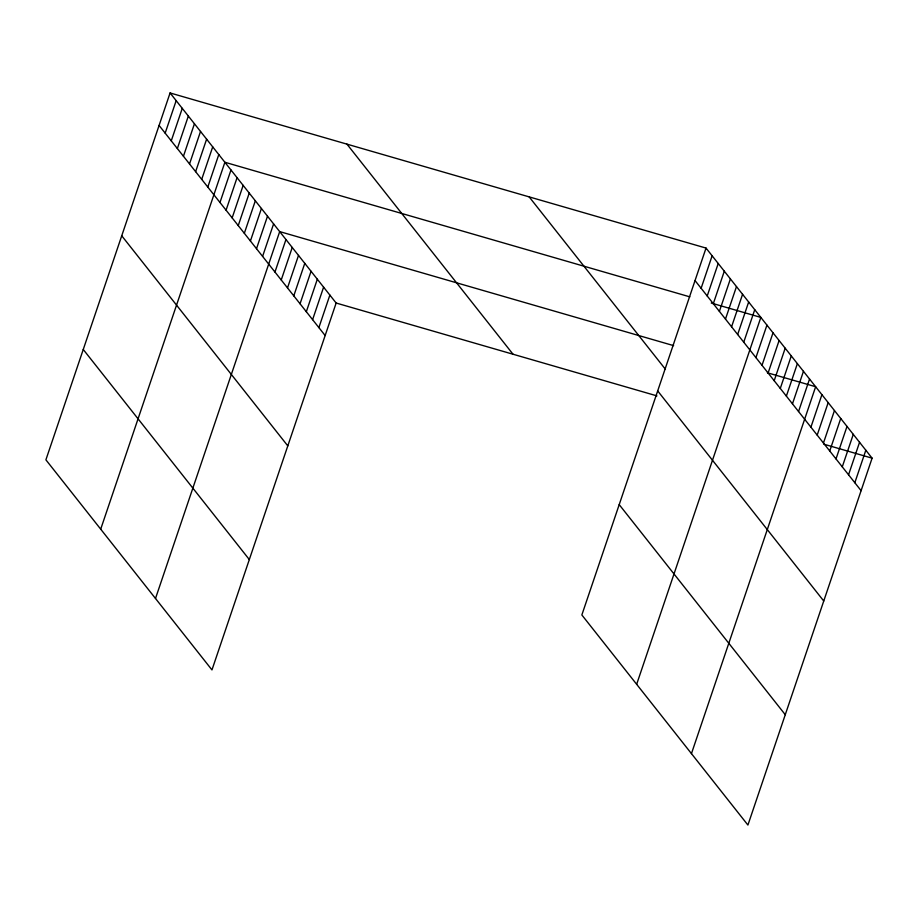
<?xml version="1.0" encoding="UTF-8"?>
<svg xmlns="http://www.w3.org/2000/svg" width="918" height="918" viewBox="0 0 918 918"><rect width="100%" height="100%" fill="white"/><g stroke="black" fill="none" stroke-linecap="round" stroke-linejoin="round"><path stroke-width="1.38" d="M170.082 92.947L45.9 459.838L211.966 669.922L336.149 303.032L170.082 92.947L706.034 248.078L872.1 458.162L747.918 825.053L581.851 614.968L706.034 248.078M165.171 133.144L176.176 100.647M171.264 140.844L182.269 108.347M177.358 148.544L188.351 116.058M183.439 156.255L194.444 123.758M189.533 163.955L200.526 131.458M195.626 171.655L206.619 139.169M201.708 179.366L212.712 146.869M207.801 187.065L218.794 154.568M100.705 529.17L224.887 162.268L689.82 296.847M219.976 202.476L230.98 169.979M226.069 210.176L237.062 177.679M232.151 217.876L243.155 185.379M238.244 225.587L249.237 193.09M244.337 233.287L255.33 200.79M250.419 240.986L261.423 208.489M256.512 248.686L267.505 216.2M262.594 256.397L273.598 223.9M155.498 598.49L279.692 231.6L673.617 345.627M274.964 272.038L285.957 239.541M281.241 279.967L292.234 247.47M287.506 287.908L298.511 255.411M293.783 295.848L304.776 263.351M300.06 303.778L311.053 271.28M306.325 311.718L317.33 279.221M312.602 319.659L323.606 287.162M318.879 327.588L329.872 295.091M701.122 288.275L712.127 255.778M707.216 295.975L718.22 263.489M713.309 303.686L724.302 271.189M719.391 311.386L730.395 278.888M725.484 319.085L736.477 286.588M731.577 326.797L742.57 294.299M737.659 334.496L748.663 301.999M743.752 342.196L754.745 309.699M636.656 684.3L760.838 317.41L711.266 303.055M755.927 357.607L766.932 325.11M762.02 365.307L773.013 332.809M768.102 373.006L779.107 340.521M774.195 380.718L785.188 348.22M780.289 388.417L791.282 355.92M786.37 396.117L797.375 363.62M792.463 403.828L803.457 371.331M798.545 411.528L809.55 379.031M691.449 753.621L815.643 386.73L767.402 372.777M810.915 427.168L821.908 394.671M817.192 435.098L828.185 402.612M823.457 443.038L834.462 410.541M829.734 450.979L840.727 418.482M836.011 458.908L847.004 426.422M842.276 466.849L853.281 434.352M848.553 474.79L859.558 442.292M854.83 482.719L865.823 450.233M336.149 303.032L656.944 395.887M823.859 444.197L872.1 458.162M695.041 280.575L861.095 490.66M529.17 196.888L665.435 369.277M657.69 390.919L823.744 601.015M346.947 144.137L513.013 354.222M619.202 504.613L785.269 714.709M159.089 125.445L325.144 335.529M121.738 235.788L287.793 445.873M83.251 349.483L249.317 559.567"/></g></svg>
